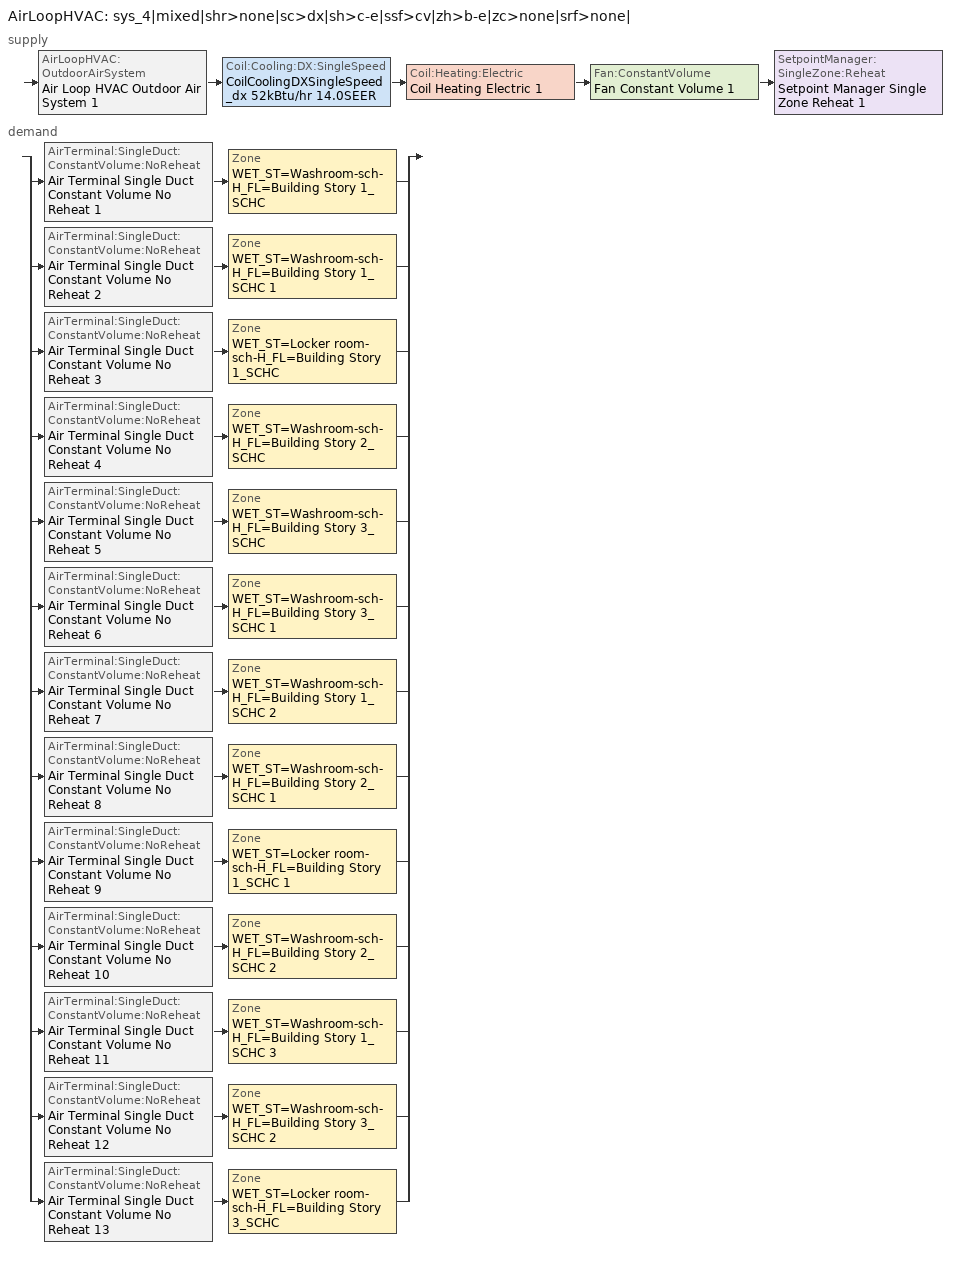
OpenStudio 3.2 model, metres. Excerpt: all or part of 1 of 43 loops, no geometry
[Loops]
AirLoopHVAC 'sys_4|mixed|shr>none|sc>dx|sh>c-e|ssf>cv|zh>b-e|zc>none|srf>none|'
 supply: AirLoopHVAC:OutdoorAirSystem 'Air Loop HVAC Outdoor Air System 1' > Coil:Cooling:DX:SingleSpeed 'CoilCoolingDXSingleSpeed_dx 52kBtu/hr 14.0SEER' > Coil:Heating:Electric 'Coil Heating Electric 1' > Fan:ConstantVolume 'Fan Constant Volume 1' > SetpointManager:SingleZone:Reheat 'Setpoint Manager Single Zone Reheat 1'
 demand: split
  | AirTerminal:SingleDuct:ConstantVolume:NoReheat 'Air Terminal Single Duct Constant Volume No Reheat 1' > Zone 'WET_ST=Washroom-sch-H_FL=Building Story 1_SCHC'
  | AirTerminal:SingleDuct:ConstantVolume:NoReheat 'Air Terminal Single Duct Constant Volume No Reheat 2' > Zone 'WET_ST=Washroom-sch-H_FL=Building Story 1_SCHC 1'
  | AirTerminal:SingleDuct:ConstantVolume:NoReheat 'Air Terminal Single Duct Constant Volume No Reheat 3' > Zone 'WET_ST=Locker room-sch-H_FL=Building Story 1_SCHC'
  | AirTerminal:SingleDuct:ConstantVolume:NoReheat 'Air Terminal Single Duct Constant Volume No Reheat 4' > Zone 'WET_ST=Washroom-sch-H_FL=Building Story 2_SCHC'
  | AirTerminal:SingleDuct:ConstantVolume:NoReheat 'Air Terminal Single Duct Constant Volume No Reheat 5' > Zone 'WET_ST=Washroom-sch-H_FL=Building Story 3_SCHC'
  | AirTerminal:SingleDuct:ConstantVolume:NoReheat 'Air Terminal Single Duct Constant Volume No Reheat 6' > Zone 'WET_ST=Washroom-sch-H_FL=Building Story 3_SCHC 1'
  | AirTerminal:SingleDuct:ConstantVolume:NoReheat 'Air Terminal Single Duct Constant Volume No Reheat 7' > Zone 'WET_ST=Washroom-sch-H_FL=Building Story 1_SCHC 2'
  | AirTerminal:SingleDuct:ConstantVolume:NoReheat 'Air Terminal Single Duct Constant Volume No Reheat 8' > Zone 'WET_ST=Washroom-sch-H_FL=Building Story 2_SCHC 1'
  | AirTerminal:SingleDuct:ConstantVolume:NoReheat 'Air Terminal Single Duct Constant Volume No Reheat 9' > Zone 'WET_ST=Locker room-sch-H_FL=Building Story 1_SCHC 1'
  | AirTerminal:SingleDuct:ConstantVolume:NoReheat 'Air Terminal Single Duct Constant Volume No Reheat 10' > Zone 'WET_ST=Washroom-sch-H_FL=Building Story 2_SCHC 2'
  | AirTerminal:SingleDuct:ConstantVolume:NoReheat 'Air Terminal Single Duct Constant Volume No Reheat 11' > Zone 'WET_ST=Washroom-sch-H_FL=Building Story 1_SCHC 3'
  | AirTerminal:SingleDuct:ConstantVolume:NoReheat 'Air Terminal Single Duct Constant Volume No Reheat 12' > Zone 'WET_ST=Washroom-sch-H_FL=Building Story 3_SCHC 2'
  | AirTerminal:SingleDuct:ConstantVolume:NoReheat 'Air Terminal Single Duct Constant Volume No Reheat 13' > Zone 'WET_ST=Locker room-sch-H_FL=Building Story 3_SCHC'
[Sizing:Zone] Zone Cooling Design Supply Air Temperature Input Method=TemperatureDifference; Zone Cooling Design Supply Air Temperature {C}=14; Zone Cooling Design Supply Air Temperature Difference {deltaC}=11; Zone Heating Design Supply Air Temperature Input Method=TemperatureDifference; Zone Heating Design Supply Air Temperature {C}=40; Zone Heating Design Supply Air Temperature Difference {deltaC}=21; Zone Cooling Design Supply Air Humidity Ratio {kg-H2O/kg-air}=0.0085; Zone Heating Design Supply Air Humidity Ratio {kg-H2O/kg-air}=0.008; Zone Heating Sizing Factor=1.3; Zone Cooling Sizing Factor=1.1; Cooling Design Air Flow Method=DesignDay; Heating Design Air Flow Method=DesignDay; Account for Dedicated Outdoor Air System=No; Dedicated Outdoor Air System Control Strategy=NeutralSupplyAir; Dedicated Outdoor Air Low Setpoint Temperature for Design {C}=autosize; Dedicated Outdoor Air High Setpoint Temperature for Design {C}=autosize
WET_ST=Washroom-sch-H_FL=Building Story 1_SCHC; WET_ST=Washroom-sch-H_FL=Building Story 1_SCHC 1; WET_ST=Locker room-sch-H_FL=Building Story 1_SCHC; WET_ST=Washroom-sch-H_FL=Building Story 2_SCHC; WET_ST=Washroom-sch-H_FL=Building Story 3_SCHC; WET_ST=Washroom-sch-H_FL=Building Story 3_SCHC 1; WET_ST=Washroom-sch-H_FL=Building Story 1_SCHC 2; WET_ST=Washroom-sch-H_FL=Building Story 2_SCHC 1; WET_ST=Locker room-sch-H_FL=Building Story 1_SCHC 1; WET_ST=Washroom-sch-H_FL=Building Story 2_SCHC 2; WET_ST=Washroom-sch-H_FL=Building Story 1_SCHC 3; WET_ST=Washroom-sch-H_FL=Building Story 3_SCHC 2; WET_ST=Locker room-sch-H_FL=Building Story 3_SCHC
[Zone equipment]
WET_ST=Washroom-sch-H_FL=Building Story 1_SCHC: Zone HVAC Baseboard Convective Electric 1, Air Terminal Single Duct Constant Volume No Reheat 1
WET_ST=Washroom-sch-H_FL=Building Story 1_SCHC 1: Zone HVAC Baseboard Convective Electric 2, Air Terminal Single Duct Constant Volume No Reheat 2
WET_ST=Locker room-sch-H_FL=Building Story 1_SCHC: Zone HVAC Baseboard Convective Electric 3, Air Terminal Single Duct Constant Volume No Reheat 3
WET_ST=Washroom-sch-H_FL=Building Story 2_SCHC: Zone HVAC Baseboard Convective Electric 4, Air Terminal Single Duct Constant Volume No Reheat 4
WET_ST=Washroom-sch-H_FL=Building Story 3_SCHC: Zone HVAC Baseboard Convective Electric 5, Air Terminal Single Duct Constant Volume No Reheat 5
WET_ST=Washroom-sch-H_FL=Building Story 3_SCHC 1: Zone HVAC Baseboard Convective Electric 6, Air Terminal Single Duct Constant Volume No Reheat 6
WET_ST=Washroom-sch-H_FL=Building Story 1_SCHC 2: Zone HVAC Baseboard Convective Electric 7, Air Terminal Single Duct Constant Volume No Reheat 7
WET_ST=Washroom-sch-H_FL=Building Story 2_SCHC 1: Zone HVAC Baseboard Convective Electric 8, Air Terminal Single Duct Constant Volume No Reheat 8
WET_ST=Locker room-sch-H_FL=Building Story 1_SCHC 1: Zone HVAC Baseboard Convective Electric 9, Air Terminal Single Duct Constant Volume No Reheat 9
WET_ST=Washroom-sch-H_FL=Building Story 2_SCHC 2: Zone HVAC Baseboard Convective Electric 10, Air Terminal Single Duct Constant Volume No Reheat 10
WET_ST=Washroom-sch-H_FL=Building Story 1_SCHC 3: Zone HVAC Baseboard Convective Electric 11, Air Terminal Single Duct Constant Volume No Reheat 11
WET_ST=Washroom-sch-H_FL=Building Story 3_SCHC 2: Zone HVAC Baseboard Convective Electric 12, Air Terminal Single Duct Constant Volume No Reheat 12
WET_ST=Locker room-sch-H_FL=Building Story 3_SCHC: Zone HVAC Baseboard Convective Electric 13, Air Terminal Single Duct Constant Volume No Reheat 13
[AirLoopHVAC]
sys_4|mixed|shr>none|sc>dx|sh>c-e|ssf>cv|zh>b-e|zc>none|srf>none|: Availability Schedule=sys_4|mixed|shr>none|sc>dx|sh>c-e|ssf>cv|zh>b-e|zc>none|srf>none| Occ Sch; Design Supply Air Flow Rate {m3/s}=autosize; Design Return Air Flow Fraction of Supply Air Flow=1
[Sizing:System]
sys_4|mixed|shr>none|sc>dx|sh>c-e|ssf>cv|zh>b-e|zc>none|srf>none|: Type of Load to Size On=Sensible; Design Outdoor Air Flow Rate {m3/s}=Autosize; Central Heating Maximum System Air Flow Ratio=1; Preheat Design Temperature {C}=7; Preheat Design Humidity Ratio {kg-H2O/kg-Air}=0.008; Precool Design Temperature {C}=13; Precool Design Humidity Ratio {kg-H2O/kg-Air}=0.008; Central Cooling Design Supply Air Temperature {C}=13; Central Heating Design Supply Air Temperature {C}=43; Sizing Option=NonCoincident; 100% Outdoor Air in Cooling=No; 100% Outdoor Air in Heating=No; Central Cooling Design Supply Air Humidity Ratio {kg-H2O/kg-Air}=0.0085; Central Heating Design Supply Air Humidity Ratio {kg-H2O/kg-Air}=0.008; Cooling Design Air Flow Method=DesignDay; Cooling Design Air Flow Rate {m3/s}=0; Heating Design Air Flow Method=DesignDay; Heating Design Air Flow Rate {m3/s}=0; System Outdoor Air Method=ZoneSum; Zone Maximum Outdoor Air Fraction=1; Cooling Supply Air Flow Rate Per Floor Area {m3/s-m2}=0.00996765; Cooling Fraction of Autosized Cooling Supply Air Flow Rate=1; Cooling Supply Air Flow Rate Per Unit Cooling Capacity {m3/s-W}=3.94755e-05; Heating Supply Air Flow Rate Per Floor Area {m3/s-m2}=0.00996765; Heating Fraction of Autosized Heating Supply Air Flow Rate=1; Heating Fraction of Autosized Cooling Supply Air Flow Rate=1; Heating Supply Air Flow Rate Per Unit Heating Capacity {m3/s-W}=3.15882e-05; Cooling Design Capacity Method=CoolingDesignCapacity; Cooling Design Capacity {W}=autosize; Cooling Design Capacity Per Floor Area {W/m2}=234.7; Fraction of Autosized Cooling Design Capacity=1; Heating Design Capacity Method=HeatingDesignCapacity; Heating Design Capacity {W}=autosize; Heating Design Capacity Per Floor Area {W/m2}=157; Fraction of Autosized Heating Design Capacity=1; Central Cooling Capacity Control Method=OnOff
[Fan:ConstantVolume]
Fan Constant Volume 1: Availability Schedule=Always On Discrete; Fan Total Efficiency=0.39975; Pressure Rise {Pa}=640; Maximum Flow Rate {m3/s}=AutoSize; Motor Efficiency=0.615
[Coil:Cooling:DX:SingleSpeed]
CoilCoolingDXSingleSpeed_dx 52kBtu/hr 14.0SEER: Availability Schedule=Always On Discrete; Rated Total Cooling Capacity {W}=autosize; Rated Sensible Heat Ratio=autosize; Rated COP {W/W}=4.11713; Rated Air Flow Rate {m3/s}=autosize; Rated Evaporator Fan Power Per Volume Flow Rate {W/(m3/s)}=773.3; Total Cooling Capacity Function of Temperature Curve=DXCOOL-NECB2011-REF-CAPFT; Total Cooling Capacity Function of Flow Fraction Curve=DXCOOL-NECB2011-REF-CAPFFLOW; Energy Input Ratio Function of Temperature Curve=DXCOOL-NECB2011-REF-COOLEIRFT; Energy Input Ratio Function of Flow Fraction Curve=DXCOOL-NECB2011-REF-COOLEIRFFLOW; Part Load Fraction Correlation Curve=DXCOOL-NECB2011-REF-COOLPLFFPLR; Minimum Outdoor Dry-Bulb Temperature for Compressor Operation {C}=-25; Condenser Type=AirCooled; Evaporative Condenser Effectiveness=0; Evaporative Condenser Air Flow Rate {m3/s}=Autosize; Evaporative Condenser Pump Rated Power Consumption {W}=Autosize; Crankcase Heater Capacity {W}=0; Maximum Outdoor Dry-Bulb Temperature for Crankcase Heater Operation {C}=0; Basin Heater Capacity {W/K}=0; Basin Heater Setpoint Temperature {C}=10
[Coil:Heating:Electric]
Coil Heating Electric 1: Availability Schedule=Always On Discrete
[Controller:OutdoorAir]
Controller Outdoor Air 1: Minimum Outdoor Air Flow Rate {m3/s}=autosize; Maximum Outdoor Air Flow Rate {m3/s}=Autosize; Economizer Control Type=NoEconomizer; Economizer Control Action Type=ModulateFlow; Economizer Maximum Limit Dry-Bulb Temperature {C}=28; Economizer Maximum Limit Enthalpy {J/kg}=64000; Economizer Minimum Limit Dry-Bulb Temperature {C}=-100; Lockout Type=NoLockout; Minimum Limit Type=FixedMinimum; Minimum Outdoor Air Schedule=sys_4|mixed|shr>none|sc>dx|sh>c-e|ssf>cv|zh>b-e|zc>none|srf>none| Occ Sch; Controller Mechanical Ventilation=Controller Mechanical Ventilation 1; High Humidity Control=No; Heat Recovery Bypass Control Type=BypassWhenWithinEconomizerLimits
[Controller:MechanicalVentilation]
Controller Mechanical Ventilation 1: Availability Schedule=Always On Discrete; System Outdoor Air Method=ZoneSum
[AirLoopHVAC:OutdoorAirSystem]
Air Loop HVAC Outdoor Air System 1: Controller=Controller Outdoor Air 1
[SetpointManager:SingleZone:Reheat]
Setpoint Manager Single Zone Reheat 1: Minimum Supply Air Temperature {C}=13; Maximum Supply Air Temperature {C}=43; Control Zone=WET_ST=Washroom-sch-H_FL=Building Story 1_SCHC
[ZoneHVAC:Baseboard:Convective:Electric] Availability Schedule=Always On Discrete; Nominal Capacity {W}=autosize; Efficiency=1
Zone HVAC Baseboard Convective Electric 1; Zone HVAC Baseboard Convective Electric 2; Zone HVAC Baseboard Convective Electric 3; Zone HVAC Baseboard Convective Electric 4; Zone HVAC Baseboard Convective Electric 5; Zone HVAC Baseboard Convective Electric 6; Zone HVAC Baseboard Convective Electric 7; Zone HVAC Baseboard Convective Electric 8; Zone HVAC Baseboard Convective Electric 9; Zone HVAC Baseboard Convective Electric 10; Zone HVAC Baseboard Convective Electric 11; Zone HVAC Baseboard Convective Electric 12; Zone HVAC Baseboard Convective Electric 13
[AirTerminal:SingleDuct:ConstantVolume:NoReheat] Availability Schedule=Always On Discrete; Maximum Air Flow Rate {m3/s}=AutoSize
Air Terminal Single Duct Constant Volume No Reheat 1; Air Terminal Single Duct Constant Volume No Reheat 2; Air Terminal Single Duct Constant Volume No Reheat 3; Air Terminal Single Duct Constant Volume No Reheat 4; Air Terminal Single Duct Constant Volume No Reheat 5; Air Terminal Single Duct Constant Volume No Reheat 6; Air Terminal Single Duct Constant Volume No Reheat 7; Air Terminal Single Duct Constant Volume No Reheat 8; Air Terminal Single Duct Constant Volume No Reheat 9; Air Terminal Single Duct Constant Volume No Reheat 10; Air Terminal Single Duct Constant Volume No Reheat 11; Air Terminal Single Duct Constant Volume No Reheat 12; Air Terminal Single Duct Constant Volume No Reheat 13
[Schedule:Ruleset]
sys_4|mixed|shr>none|sc>dx|sh>c-e|ssf>cv|zh>b-e|zc>none|srf>none| Occ Sch: Default Day Schedule=sys_4|mixed|shr>none|sc>dx|sh>c-e|ssf>cv|zh>b-e|zc>none|srf>none| Occ Sch Default; Summer Design Day Schedule=sys_4|mixed|shr>none|sc>dx|sh>c-e|ssf>cv|zh>b-e|zc>none|srf>none| Occ Sch Summer Design Day; Winter Design Day Schedule=sys_4|mixed|shr>none|sc>dx|sh>c-e|ssf>cv|zh>b-e|zc>none|srf>none| Occ Sch Winter Design Day
[Schedule:Day]
sys_4|mixed|shr>none|sc>dx|sh>c-e|ssf>cv|zh>b-e|zc>none|srf>none| Occ Sch Default: 9, 0, 0, 21, 0, 1, 24, 0, 0
sys_4|mixed|shr>none|sc>dx|sh>c-e|ssf>cv|zh>b-e|zc>none|srf>none| Occ Sch Winter Design Day; sys_4|mixed|shr>none|sc>dx|sh>c-e|ssf>cv|zh>b-e|zc>none|srf>none| Occ Sch Summer Design Day: 24, 0, 1
sys_4|mixed|shr>none|sc>dx|sh>c-e|ssf>cv|zh>b-e|zc>none|srf>none| Occ Sch Sunday: 11, 0, 0, 19, 0, 1, 24, 0, 0
[Schedule:Rule]
sys_4|mixed|shr>none|sc>dx|sh>c-e|ssf>cv|zh>b-e|zc>none|srf>none| Occ Sch Sunday Rule: Schedule Ruleset=sys_4|mixed|shr>none|sc>dx|sh>c-e|ssf>cv|zh>b-e|zc>none|srf>none| Occ Sch; Rule Order=0; Day Schedule=sys_4|mixed|shr>none|sc>dx|sh>c-e|ssf>cv|zh>b-e|zc>none|srf>none| Occ Sch Sunday; Apply Sunday=Yes; Date Specification Type=DateRange; Start Month=1; Start Day=1; End Month=12; End Day=31
[Schedule:Constant]
Always On Discrete: Value=1
[Curve:Biquadratic] Minimum Value of x=13; Maximum Value of x=24; Minimum Value of y=24; Maximum Value of y=46
Name | Coefficient1 Constant | Coefficient2 x | Coefficient3 x**2 | Coefficient4 y | Coefficient5 y**2 | Coefficient6 x*y
DXCOOL-NECB2011-REF-CAPFT | 0.867905 | 0.0142459 | 0.00055436 | -0.0075575 | 3.3e-05 | -0.0001918
DXCOOL-NECB2011-REF-COOLEIRFT | 0.114171 | 0.0281822 | -0.0004199 | 0.0214108 | 0.000161028 | -0.000679104
[Curve:Quadratic] Minimum Value of x=0.5; Maximum Value of x=1.5
Name | Coefficient1 Constant | Coefficient2 x | Coefficient3 x**2
DXCOOL-NECB2011-REF-CAPFFLOW | 0.8 | 0.2 | 0
DXCOOL-NECB2011-REF-COOLEIRFFLOW | 1.1552 | -0.1808 | 0.0256
[Curve:Cubic]
DXCOOL-NECB2011-REF-COOLPLFFPLR: Coefficient1 Constant=0.0277; Coefficient2 x=4.9151; Coefficient3 x**2=-8.184; Coefficient4 x**3=4.2702; Minimum Value of x=0.7; Maximum Value of x=1
